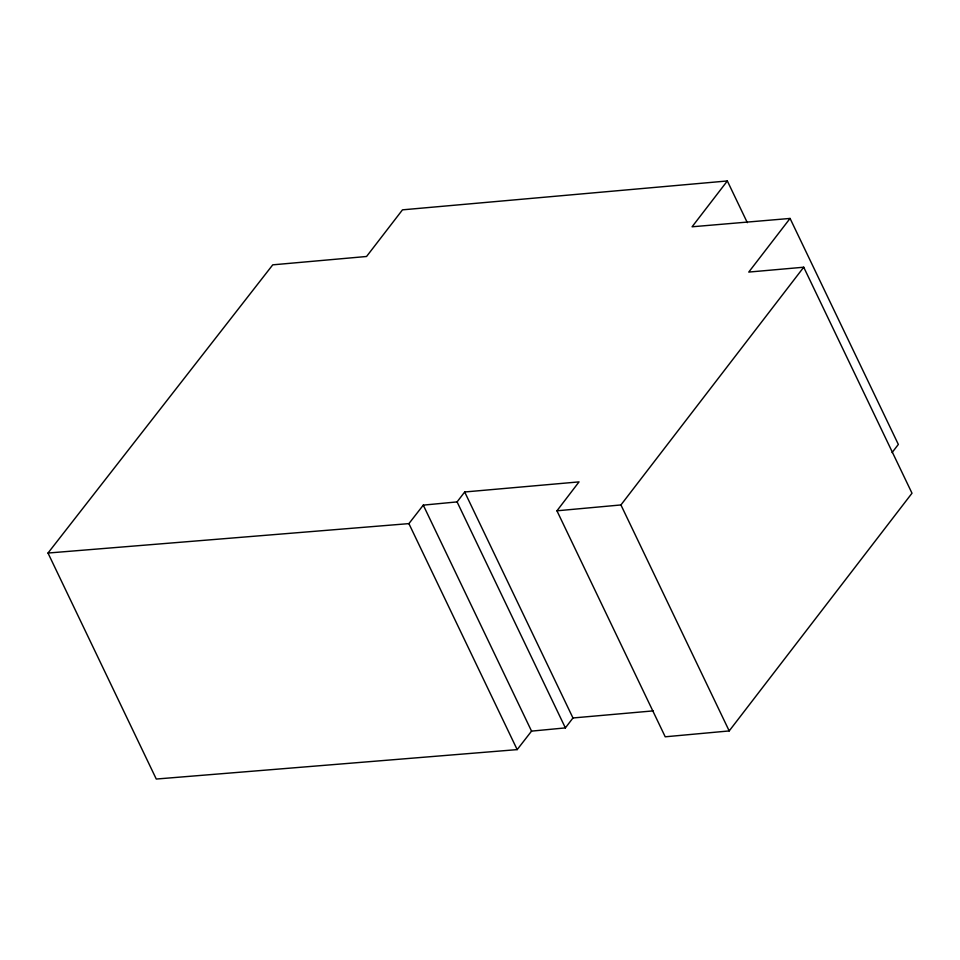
<?xml version="1.0" encoding="UTF-8"?>
<svg xmlns="http://www.w3.org/2000/svg" width="960" height="960" viewBox="0 0 960 960"><rect width="100%" height="100%" fill="white"/><g stroke="black" fill="none" stroke-linecap="round" stroke-linejoin="round"><path stroke-width="1.44" d="M892.056 452.592L898.344 444.432L790.068 218.436L748.764 272.076L803.724 267.216L912 493.212L729.204 730.932L665.22 736.8L556.944 510.804L579.036 481.884L464.688 491.988L457.092 501.9L423.276 505.128L408.9 523.62L48 553.044L156.276 779.04L517.176 749.616L531.552 731.124L565.38 727.896L572.964 717.972L653.16 710.892M747.324 222.66L727.344 180.96L692.088 226.788L790.068 218.436M556.944 510.804L620.928 504.948L803.724 267.216M48 553.044L272.748 264.84L366.552 256.488L402.48 209.844L727.344 180.96M620.928 504.948L729.204 730.932M464.688 491.988L572.964 717.972M457.092 501.9L565.38 727.896M423.276 505.128L531.552 731.124M408.9 523.62L517.176 749.616"/></g></svg>
